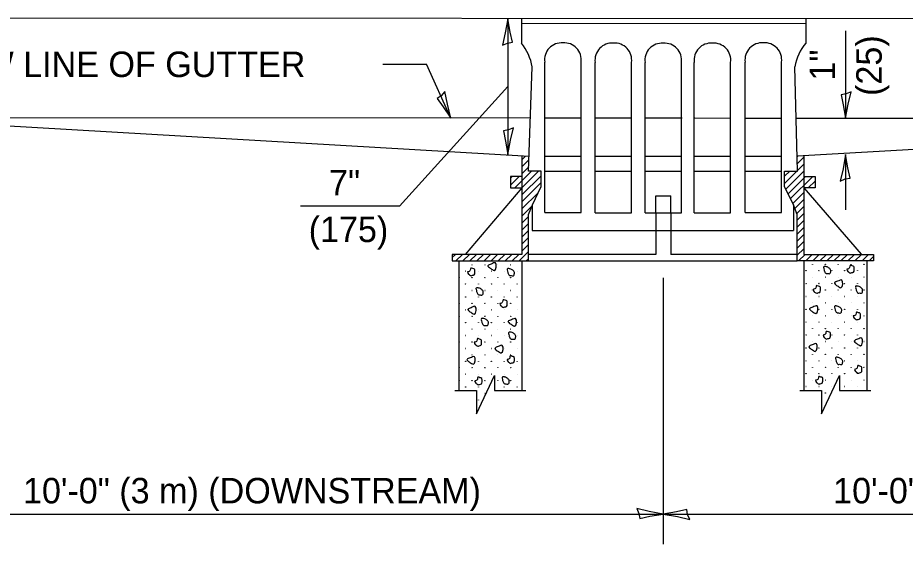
# Model space of a CAD drawing. Extents: x 99512 to 100192, y 99869 to 100309.
# Drawn here: x 99612.2 to 99695.8, y 100136.8 to 100186.4 of the extents above; entities that cross this region are included whole.
import ezdxf

# ---------------------------------------------------------------- set-up
doc = ezdxf.new("R2010")
doc.units = 0
for name, color, linetype in [('Alignment_EX_50 Centerline', 7, 'Continuous'), ('Design_PR_Back of Gutter or Curb line', 7, 'Continuous'), ('Design_PR_Roadway Dimensions', 7, 'Continuous'), ('Design_PR_Roadway Notes', 7, 'Continuous'), ('Drainage_PR_Adjustment Items', 7, 'Continuous'), ('Level 43', 7, 'Continuous'), ('Level 46', 7, 'Continuous'), ('Level 52', 7, 'Continuous'), ('Level 53', 7, 'Continuous'), ('Level 54', 7, 'Continuous'), ('Removal_Items', 7, 'Continuous')]:
    doc.layers.add(name, color=color, linetype=linetype)

msp = doc.modelspace()

# ---------------------------------------------------------------- linework, layer by layer
at = {"layer": 'Alignment_EX_50 Centerline'}
msp.add_line((99673.003, 100161.856), (99673.003, 100136.776), dxfattribs=at)
at = {"layer": 'Design_PR_Back of Gutter or Curb line'}
for p, q in [((99585.664, 100186.36), (99760.408, 100186.246)), ((99597.607, 100176.97), (99660.376, 100173.316)), ((99749.446, 100176.859), (99685.612, 100173.334)), ((99661.867, 100173.313), (99665.272, 100173.313)), ((99666.589, 100173.313), (99670.024, 100173.313)), ((99671.284, 100173.313), (99674.716, 100173.313)), ((99675.925, 100173.313), (99679.354, 100173.313)), ((99680.716, 100173.313), (99682.54, 100173.313)), ((99682.54, 100173.313), (99684.142, 100173.313))]:
    msp.add_line(p, q, dxfattribs=at)
at = {"layer": 'Design_PR_Roadway Notes'}
for p, q in [((99646.61, 100181.974), (99650.705, 100181.974)), ((99653.008, 100176.907), (99650.704, 100181.974)), ((99655.435, 100149.046), (99657.106, 100152.661)), ((99657.106, 100152.661), (99657.106, 100151.245)), ((99687.919, 100149.052), (99689.59, 100152.667)), ((99689.59, 100152.667), (99689.59, 100151.251)), ((99653.374, 100151.257), (99655.435, 100151.257)), ((99655.435, 100151.245), (99655.435, 100149.046)), ((99657.106, 100151.257), (99660.073, 100151.257)), ((99685.858, 100151.266), (99687.919, 100151.266)), ((99687.919, 100151.251), (99687.919, 100149.052)), ((99689.59, 100151.266), (99692.56, 100151.266))]:
    msp.add_line(p, q, dxfattribs=at)
msp.add_lwpolyline([(99652.449, 100179.399), (99652.096, 100179.015), (99651.71, 100178.753), (99652.294, 100177.955), (99653.008, 100176.907), (99652.677, 100178.221)], close=True, dxfattribs=at)
at = {"layer": 'Drainage_PR_Adjustment Items'}
for points in [[(99659.698, 100172.992), (99660.04, 100173.334)], [(99685.612, 100173.268), (99685.681, 100173.337)], [(99659.698, 100172.332), (99660.361, 100172.992)], [(99685.633, 100172.626), (99686.236, 100173.229)], [(99685.654, 100171.984), (99686.236, 100172.563)], [(99659.029, 100170.334), (99660.607, 100171.912)], [(99659.692, 100170.334), (99661.27, 100171.912)], [(99659.698, 100171.666), (99660.334, 100172.305)], [(99684.43, 100170.763), (99685.591, 100171.921)], [(99684.43, 100171.426), (99684.928, 100171.921)], [(99684.55, 100170.217), (99686.236, 100171.9)], [(99658.633, 100170.601), (99659.437, 100171.408)], [(99658.633, 100171.264), (99658.777, 100171.408)], [(99659.698, 100169.68), (99661.501, 100171.48), (99661.507, 100171.486)], [(99659.698, 100169.014), (99661.492, 100170.805), (99661.507, 100170.823)], [(99684.766, 100169.77), (99686.41, 100171.414)], [(99684.982, 100169.323), (99687.076, 100171.414)], [(99686.665, 100170.346), (99687.304, 100170.982)], [(99659.698, 100168.351), (99661.234, 100169.887)], [(99685.198, 100168.873), (99686.239, 100169.914)], [(99685.393, 100168.408), (99686.239, 100169.254)], [(99659.698, 100167.688), (99660.634, 100168.624)], [(99685.582, 100167.934), (99686.239, 100168.588)], [(99659.698, 100167.022), (99660.319, 100167.646)], [(99685.618, 100167.304), (99686.239, 100167.925)], [(99659.698, 100166.362), (99660.319, 100166.983)], [(99685.618, 100166.641), (99686.239, 100167.265)], [(99659.701, 100165.699), (99660.319, 100166.32)], [(99685.618, 100165.978), (99686.239, 100166.599)], [(99685.618, 100165.315), (99686.239, 100165.936)], [(99659.701, 100165.036), (99660.319, 100165.657)], [(99659.701, 100164.373), (99660.322, 100164.994)], [(99685.618, 100164.652), (99686.239, 100165.276)], [(99659.443, 100163.452), (99660.322, 100164.331)], [(99685.618, 100163.989), (99686.239, 100164.61)], [(99653.134, 100163.776), (99653.431, 100164.073)], [(99653.473, 100163.452), (99654.094, 100164.073)], [(99654.136, 100163.452), (99654.757, 100164.073)], [(99654.799, 100163.452), (99655.42, 100164.073)], [(99655.462, 100163.452), (99656.083, 100164.073)], [(99656.128, 100163.452), (99656.749, 100164.073)], [(99656.788, 100163.452), (99657.409, 100164.073)], [(99657.454, 100163.452), (99658.075, 100164.073)], [(99658.114, 100163.452), (99658.738, 100164.073)], [(99658.78, 100163.452), (99659.401, 100164.073)], [(99660.106, 100163.452), (99660.322, 100163.668)], [(99685.753, 100163.458), (99686.374, 100164.079)], [(99686.416, 100163.458), (99687.034, 100164.079)], [(99687.079, 100163.458), (99687.7, 100164.079)], [(99687.742, 100163.458), (99688.363, 100164.079)], [(99688.405, 100163.458), (99689.026, 100164.079)], [(99689.068, 100163.458), (99689.689, 100164.079)], [(99689.731, 100163.458), (99690.352, 100164.079)], [(99690.394, 100163.458), (99691.018, 100164.079)], [(99691.057, 100163.458), (99691.678, 100164.079)], [(99691.723, 100163.458), (99692.344, 100164.079)], [(99692.383, 100163.458), (99692.806, 100163.881)]]:
    msp.add_lwpolyline(points, dxfattribs=at)
at = {"layer": 'Level 43'}
for p, q in [((99658.378, 100186.264), (99658.378, 100173.496)), ((99690.175, 100185.129), (99690.175, 100176.895)), ((99658.379, 100179.88), (99648.166, 100168.631)), ((99690.175, 100173.475), (99690.175, 100168.271)), ((99648.166, 100168.631), (99638.859, 100168.631)), ((99597.647, 100139.623), (99673.004, 100139.623)), ((99673.004, 100139.623), (99749.465, 100139.623))]:
    msp.add_line(p, q, dxfattribs=at)
for points in [[(99657.855, 100183.764), (99658.335, 100183.968), (99658.796, 100184.046), (99658.595, 100185.014), (99658.378, 100186.264), (99658.135, 100184.93)], [(99690.698, 100179.394), (99690.217, 100179.191), (99689.757, 100179.112), (99689.959, 100178.145), (99690.175, 100176.895), (99690.417, 100178.228)], [(99658.901, 100175.996), (99658.421, 100175.792), (99657.96, 100175.714), (99658.161, 100174.746), (99658.378, 100173.496), (99658.621, 100174.83)], [(99689.652, 100170.976), (99690.133, 100171.179), (99690.593, 100171.258), (99690.391, 100172.225), (99690.175, 100173.475), (99689.933, 100172.142)], [(99670.503, 100140.146), (99670.707, 100139.666), (99670.785, 100139.205), (99671.753, 100139.406), (99673.003, 100139.623), (99671.669, 100139.866)], [(99675.503, 100139.1), (99675.299, 100139.58), (99675.221, 100140.041), (99674.253, 100139.84), (99673.003, 100139.623), (99674.337, 100139.38)]]:
    msp.add_lwpolyline(points, close=True, dxfattribs=at)
at = {"layer": 'Level 46'}
for p, q in [((99597.607, 100176.97), (99660.493, 100176.928)), ((99661.843, 100176.928), (99665.272, 100176.928)), ((99666.598, 100176.925), (99670.021, 100176.925)), ((99671.293, 100176.922), (99674.785, 100176.919)), ((99675.973, 100176.919), (99679.363, 100176.916)), ((99680.719, 100176.916), (99684.145, 100176.913)), ((99685.528, 100176.91), (99760.366, 100176.865))]:
    msp.add_line(p, q, dxfattribs=at)
at = {"layer": 'Level 52'}
for p, q in [((99659.653, 100186.312), (99659.653, 100183.96)), ((99659.653, 100185.823), (99686.416, 100185.844)), ((99686.416, 100186.294), (99686.416, 100183.981)), ((99660.322, 100171.912), (99660.664, 100181.728)), ((99661.843, 100168.006), (99661.843, 100182.178)), ((99665.272, 100168.006), (99665.272, 100182.178)), ((99666.592, 100167.982), (99666.592, 100182.154)), ((99670.021, 100167.982), (99670.021, 100182.154)), ((99671.287, 100167.976), (99671.287, 100182.148)), ((99674.716, 100167.976), (99674.716, 100182.148)), ((99675.922, 100167.982), (99675.922, 100182.154)), ((99679.351, 100167.982), (99679.351, 100182.154)), ((99680.716, 100168.009), (99680.716, 100182.181)), ((99684.145, 100174.621), (99684.145, 100182.181)), ((99685.657, 100171.921), (99685.405, 100181.749)), ((99684.145, 100168.009), (99684.145, 100174.603)), ((99659.698, 100173.352), (99659.698, 100171.408)), ((99686.236, 100173.364), (99686.236, 100171.414)), ((99661.507, 100171.912), (99660.322, 100171.912)), ((99661.507, 100170.454), (99661.507, 100171.912)), ((99661.843, 100171.912), (99665.278, 100171.915)), ((99666.622, 100171.915), (99670.03, 100171.918)), ((99671.281, 100171.918), (99674.731, 100171.918)), ((99675.931, 100171.918), (99679.354, 100171.918)), ((99680.722, 100171.921), (99684.13, 100171.921)), ((99684.43, 100170.46), (99684.43, 100171.921)), ((99684.43, 100171.921), (99685.657, 100171.921)), ((99659.698, 100171.408), (99658.633, 100171.408)), ((99658.633, 100171.408), (99658.633, 100170.334)), ((99659.698, 100171.408), (99659.698, 100170.334)), ((99686.236, 100171.414), (99686.236, 100170.343)), ((99686.236, 100171.414), (99687.304, 100171.414)), ((99687.304, 100171.414), (99687.304, 100170.343)), ((99659.704, 100170.334), (99654.343, 100164.067)), ((99658.633, 100170.334), (99659.698, 100170.334)), ((99659.698, 100170.334), (99659.698, 100164.073)), ((99660.679, 100168.735), (99661.507, 100170.454)), ((99685.258, 100168.741), (99684.43, 100170.46)), ((99686.236, 100170.343), (99691.627, 100164.1)), ((99687.304, 100170.343), (99686.236, 100170.343)), ((99686.236, 100170.343), (99686.239, 100164.079)), ((99672.298, 100169.59), (99673.705, 100169.59)), ((99672.298, 100167.976), (99672.298, 100169.59)), ((99673.705, 100167.976), (99673.705, 100169.59)), ((99660.322, 100167.835), (99660.679, 100168.735)), ((99660.658, 100168.681), (99660.655, 100166.32)), ((99685.258, 100168.741), (99685.258, 100166.32)), ((99685.618, 100167.844), (99685.258, 100168.741)), ((99660.322, 100163.452), (99660.322, 100167.835)), ((99661.843, 100168.006), (99665.272, 100168.006)), ((99666.592, 100167.982), (99670.021, 100167.982)), ((99671.287, 100167.976), (99674.716, 100167.976)), ((99672.298, 100167.976), (99672.298, 100164.076)), ((99673.705, 100167.976), (99673.705, 100164.076)), ((99675.922, 100167.982), (99679.351, 100167.982)), ((99680.716, 100168.009), (99682.54, 100168.009)), ((99682.54, 100168.009), (99684.145, 100168.009)), ((99685.618, 100163.458), (99685.618, 100167.844)), ((99660.655, 100166.32), (99682.54, 100166.32)), ((99682.54, 100166.32), (99685.258, 100166.32)), ((99659.698, 100164.073), (99653.134, 100164.07)), ((99653.134, 100164.073), (99653.134, 100163.452)), ((99653.134, 100163.452), (99660.322, 100163.452)), ((99653.749, 100163.452), (99653.749, 100151.257)), ((99659.698, 100163.452), (99659.698, 100151.257)), ((99660.322, 100163.452), (99685.618, 100163.458)), ((99672.298, 100164.076), (99660.328, 100164.073)), ((99685.633, 100164.079), (99673.705, 100164.076)), ((99692.806, 100163.458), (99685.618, 100163.458)), ((99686.236, 100163.458), (99686.236, 100151.266)), ((99686.239, 100164.079), (99692.806, 100164.079)), ((99692.182, 100163.458), (99692.182, 100151.266)), ((99692.806, 100164.079), (99692.806, 100163.458))]:
    msp.add_line(p, q, dxfattribs=at)
for centre, radius, start, end in [((99655.957, 100180.941), 4.774, 9.49507, 39.23967), ((99663.43, 100182.394), 1.601, 85.40082, 187.76628), ((99663.687, 100182.394), 1.601, 352.23372, 94.59918), ((99668.179, 100182.371), 1.601, 85.40082, 187.76628), ((99668.436, 100182.371), 1.601, 352.23372, 94.59918), ((99672.875, 100182.364), 1.601, 85.40082, 187.76628), ((99673.131, 100182.364), 1.601, 352.23372, 94.59918), ((99677.509, 100182.369), 1.601, 85.40082, 187.76628), ((99677.765, 100182.369), 1.601, 352.23372, 94.59918), ((99682.302, 100182.398), 1.601, 85.40082, 187.76628), ((99682.559, 100182.398), 1.601, 352.23372, 94.59918), ((99690.115, 100180.962), 4.774, 140.76033, 170.50493)]:
    msp.add_arc(centre, radius, start, end, dxfattribs=at)
at = {"layer": 'Level 53'}
for p, q in [((99659.698, 100173.352), (99659.698, 100173.352)), ((99659.698, 100173.352), (99659.698, 100173.352)), ((99659.698, 100173.352), (99659.698, 100173.352)), ((99660.376, 100173.316), (99660.376, 100173.316)), ((99660.322, 100171.912), (99660.322, 100171.912)), ((99661.486, 100170.454), (99661.486, 100170.454)), ((99661.486, 100170.454), (99661.486, 100170.454)), ((99660.322, 100167.835), (99660.322, 100167.835)), ((99653.134, 100164.073), (99653.134, 100164.073)), ((99660.322, 100163.452), (99660.322, 100163.452))]:
    msp.add_line(p, q, dxfattribs=at)
at = {"layer": 'Level 54'}
for points in [[(99656.488, 100162.978), (99656.632, 100162.828), (99656.914, 100162.645), (99657.088, 100162.561), (99657.196, 100163.278), (99656.797, 100163.161), (99656.494, 100163.002), (99656.479, 100162.972)], [(99654.574, 100162.426), (99654.673, 100162.216), (99654.772, 100162.153), (99654.925, 100162.066), (99655.036, 100162.105), (99655.21, 100162.153), (99655.27, 100162.345), (99655.276, 100162.528), (99655.24, 100162.675), (99655.078, 100162.732), (99654.883, 100162.789), (99654.829, 100162.573), (99654.583, 100162.426)], [(99658.321, 100162.609), (99658.366, 100162.381), (99658.402, 100162.276), (99658.477, 100162.147), (99658.564, 100162.072), (99658.684, 100162.078), (99658.858, 100162.054), (99658.936, 100162.099), (99658.981, 100162.222), (99658.987, 100162.366), (99658.945, 100162.48), (99658.849, 100162.576), (99658.726, 100162.657), (99658.573, 100162.714), (99658.477, 100162.732), (99658.372, 100162.732), (99658.309, 100162.669), (99658.312, 100162.618)], [(99688.111, 100162.813), (99688.156, 100162.585), (99688.192, 100162.48), (99688.267, 100162.351), (99688.354, 100162.276), (99688.474, 100162.282), (99688.648, 100162.258), (99688.726, 100162.303), (99688.771, 100162.426), (99688.777, 100162.57), (99688.735, 100162.684), (99688.636, 100162.78), (99688.513, 100162.861), (99688.363, 100162.918), (99688.267, 100162.936), (99688.162, 100162.936), (99688.096, 100162.873), (99688.102, 100162.822)], [(99690.295, 100162.678), (99690.394, 100162.468), (99690.493, 100162.402), (99690.646, 100162.315), (99690.757, 100162.357), (99690.934, 100162.402), (99690.991, 100162.597), (99690.997, 100162.78), (99690.961, 100162.924), (99690.799, 100162.981), (99690.607, 100163.041), (99690.553, 100162.825), (99690.304, 100162.678)], [(99689.119, 100161.355), (99689.263, 100161.205), (99689.545, 100161.022), (99689.719, 100160.938), (99689.824, 100161.655), (99689.428, 100161.538), (99689.122, 100161.379), (99689.11, 100161.352)], [(99655.387, 100160.797), (99655.432, 100160.569), (99655.468, 100160.467), (99655.543, 100160.335), (99655.63, 100160.26), (99655.75, 100160.266), (99655.924, 100160.242), (99656.002, 100160.29), (99656.047, 100160.413), (99656.053, 100160.554), (99656.011, 100160.668), (99655.912, 100160.764), (99655.789, 100160.848), (99655.639, 100160.902), (99655.543, 100160.92), (99655.438, 100160.92), (99655.372, 100160.857), (99655.378, 100160.806)], [(99687.109, 100160.773), (99687.211, 100160.563), (99687.307, 100160.5), (99687.463, 100160.41), (99687.574, 100160.452), (99687.748, 100160.5), (99687.808, 100160.692), (99687.811, 100160.875), (99687.775, 100161.022), (99687.613, 100161.076), (99687.421, 100161.136), (99687.367, 100160.92), (99687.121, 100160.773)], [(99691.108, 100160.971), (99691.156, 100160.743), (99691.192, 100160.638), (99691.264, 100160.509), (99691.354, 100160.434), (99691.471, 100160.44), (99691.645, 100160.416), (99691.723, 100160.461), (99691.768, 100160.584), (99691.774, 100160.728), (99691.732, 100160.842), (99691.636, 100160.938), (99691.513, 100161.019), (99691.36, 100161.076), (99691.264, 100161.094), (99691.159, 100161.094), (99691.096, 100161.031), (99691.102, 100160.98)], [(99654.598, 100158.871), (99654.742, 100158.721), (99655.024, 100158.538), (99655.201, 100158.454), (99655.306, 100159.171), (99654.907, 100159.054), (99654.604, 100158.895), (99654.592, 100158.868)], [(99657.616, 100159.444), (99657.718, 100159.234), (99657.814, 100159.171), (99657.97, 100159.084), (99658.081, 100159.123), (99658.255, 100159.171), (99658.315, 100159.363), (99658.318, 100159.546), (99658.282, 100159.693), (99658.12, 100159.75), (99657.928, 100159.807), (99657.874, 100159.591), (99657.628, 100159.444)], [(99686.776, 100158.919), (99686.92, 100158.769), (99687.202, 100158.586), (99687.379, 100158.502), (99687.484, 100159.219), (99687.085, 100159.102), (99686.782, 100158.943), (99686.77, 100158.916)], [(99689.14, 100159.096), (99689.188, 100158.868), (99689.224, 100158.766), (99689.299, 100158.634), (99689.386, 100158.559), (99689.503, 100158.565), (99689.68, 100158.541), (99689.755, 100158.589), (99689.803, 100158.712), (99689.806, 100158.853), (99689.767, 100158.97), (99689.668, 100159.063), (99689.545, 100159.147), (99689.392, 100159.204), (99689.299, 100159.222), (99689.194, 100159.222), (99689.128, 100159.156), (99689.134, 100159.105)], [(99690.889, 100158.274), (99690.988, 100158.064), (99691.087, 100158.001), (99691.24, 100157.914), (99691.351, 100157.953), (99691.525, 100158.001), (99691.585, 100158.193), (99691.591, 100158.376), (99691.555, 100158.523), (99691.393, 100158.58), (99691.198, 100158.637), (99691.144, 100158.421), (99690.898, 100158.274)], [(99655.87, 100157.926), (99655.915, 100157.698), (99655.951, 100157.593), (99656.026, 100157.464), (99656.113, 100157.389), (99656.233, 100157.392), (99656.407, 100157.371), (99656.485, 100157.416), (99656.53, 100157.539), (99656.536, 100157.68), (99656.494, 100157.797), (99656.398, 100157.893), (99656.272, 100157.974), (99656.122, 100158.031), (99656.026, 100158.049), (99655.921, 100158.049), (99655.858, 100157.986), (99655.861, 100157.932)], [(99658.393, 100157.734), (99658.537, 100157.581), (99658.819, 100157.398), (99658.993, 100157.317), (99659.098, 100158.031), (99658.702, 100157.914), (99658.396, 100157.755), (99658.384, 100157.728)], [(99658.447, 100156.63), (99658.492, 100156.402), (99658.528, 100156.297), (99658.603, 100156.168), (99658.69, 100156.093), (99658.81, 100156.096), (99658.984, 100156.075), (99659.062, 100156.12), (99659.107, 100156.243), (99659.113, 100156.384), (99659.071, 100156.501), (99658.972, 100156.597), (99658.849, 100156.678), (99658.699, 100156.735), (99658.603, 100156.753), (99658.498, 100156.753), (99658.432, 100156.69), (99658.438, 100156.636)], [(99688.048, 100156.465), (99688.147, 100156.252), (99688.246, 100156.189), (99688.399, 100156.102), (99688.51, 100156.144), (99688.684, 100156.189), (99688.744, 100156.381), (99688.75, 100156.564), (99688.714, 100156.711), (99688.552, 100156.768), (99688.357, 100156.828), (99688.303, 100156.612), (99688.057, 100156.465)], [(99655.198, 100155.793), (99655.297, 100155.58), (99655.396, 100155.517), (99655.549, 100155.43), (99655.66, 100155.472), (99655.834, 100155.517), (99655.894, 100155.709), (99655.9, 100155.892), (99655.864, 100156.039), (99655.702, 100156.096), (99655.507, 100156.156), (99655.453, 100155.94), (99655.207, 100155.793)], [(99690.991, 100155.892), (99691.135, 100155.739), (99691.42, 100155.556), (99691.594, 100155.475), (99691.699, 100156.189), (99691.3, 100156.075), (99690.997, 100155.916), (99690.985, 100155.886)], [(99657.142, 100155.202), (99657.286, 100155.052), (99657.571, 100154.869), (99657.745, 100154.788), (99657.85, 100155.502), (99657.451, 100155.385), (99657.148, 100155.226), (99657.136, 100155.199)], [(99686.713, 100155.361), (99686.857, 100155.208), (99687.142, 100155.025), (99687.316, 100154.944), (99687.421, 100155.658), (99687.022, 100155.544), (99686.719, 100155.382), (99686.707, 100155.355)], [(99654.52, 100154.14), (99654.664, 100153.99), (99654.946, 100153.807), (99655.123, 100153.726), (99655.228, 100154.44), (99654.829, 100154.323), (99654.526, 100154.164), (99654.514, 100154.137)], [(99658.288, 100154.167), (99658.39, 100153.957), (99658.486, 100153.894), (99658.642, 100153.804), (99658.75, 100153.846), (99658.927, 100153.894), (99658.984, 100154.086), (99658.99, 100154.269), (99658.954, 100154.416), (99658.792, 100154.47), (99658.6, 100154.53), (99658.546, 100154.314), (99658.3, 100154.167)], [(99689.236, 100154.257), (99689.281, 100154.029), (99689.317, 100153.927), (99689.392, 100153.795), (99689.479, 100153.72), (99689.596, 100153.726), (99689.773, 100153.702), (99689.848, 100153.75), (99689.896, 100153.873), (99689.902, 100154.014), (99689.86, 100154.128), (99689.761, 100154.224), (99689.638, 100154.308), (99689.488, 100154.362), (99689.392, 100154.38), (99689.287, 100154.38), (99689.221, 100154.317), (99689.227, 100154.266)], [(99691.012, 100153.249), (99691.114, 100153.036), (99691.21, 100152.973), (99691.366, 100152.886), (99691.477, 100152.928), (99691.651, 100152.973), (99691.711, 100153.165), (99691.714, 100153.348), (99691.678, 100153.495), (99691.516, 100153.552), (99691.324, 100153.612), (99691.27, 100153.396), (99691.024, 100153.249)], [(99655.243, 100152.154), (99655.345, 100151.944), (99655.441, 100151.878), (99655.597, 100151.791), (99655.708, 100151.833), (99655.882, 100151.878), (99655.942, 100152.073), (99655.945, 100152.256), (99655.909, 100152.4), (99655.747, 100152.457), (99655.555, 100152.517), (99655.501, 100152.301), (99655.255, 100152.154)], [(99657.838, 100152.415), (99657.883, 100152.184), (99657.919, 100152.082), (99657.994, 100151.95), (99658.081, 100151.878), (99658.198, 100151.881), (99658.375, 100151.86), (99658.45, 100151.905), (99658.498, 100152.028), (99658.504, 100152.169), (99658.462, 100152.286), (99658.363, 100152.382), (99658.24, 100152.463), (99658.09, 100152.52), (99657.994, 100152.538), (99657.889, 100152.538), (99657.823, 100152.472), (99657.829, 100152.421)], [(99687.328, 100152.217), (99687.43, 100152.007), (99687.526, 100151.944), (99687.682, 100151.854), (99687.79, 100151.896), (99687.967, 100151.944), (99688.024, 100152.136), (99688.03, 100152.319), (99687.994, 100152.466), (99687.832, 100152.52), (99687.64, 100152.58), (99687.586, 100152.364), (99687.34, 100152.217)]]:
    msp.add_spline(points, degree=3, dxfattribs=at)
at = {"layer": 'Removal_Items'}
for centre in [(99653.789, 100163.097), (99654.395, 100162.491), (99655.001, 100163.097), (99655.607, 100162.491), (99656.213, 100163.097), (99656.82, 100162.491), (99657.426, 100163.097), (99658.032, 100162.491), (99658.638, 100163.097), (99659.244, 100162.491), (99686.451, 100162.537), (99687.057, 100163.143), (99687.663, 100162.537), (99688.269, 100163.143), (99688.875, 100162.537), (99689.481, 100163.143), (99690.087, 100162.537), (99690.693, 100163.143), (99691.299, 100162.537), (99691.906, 100163.143), (99653.789, 100161.885), (99655.001, 100161.885), (99656.213, 100161.885), (99657.426, 100161.885), (99658.638, 100161.885), (99687.057, 100161.931), (99688.269, 100161.931), (99689.481, 100161.931), (99690.693, 100161.931), (99691.906, 100161.931), (99654.395, 100161.279), (99655.607, 100161.279), (99656.82, 100161.279), (99658.032, 100161.279), (99659.244, 100161.279), (99686.451, 100161.325), (99687.663, 100161.325), (99688.875, 100161.325), (99690.087, 100161.325), (99691.299, 100161.325), (99653.789, 100160.673), (99654.395, 100160.067), (99655.001, 100160.673), (99655.607, 100160.067), (99656.213, 100160.673), (99656.82, 100160.067), (99657.426, 100160.673), (99658.032, 100160.067), (99658.638, 100160.673), (99659.244, 100160.067), (99686.451, 100160.112), (99687.057, 100160.718), (99687.663, 100160.112), (99688.269, 100160.718), (99688.875, 100160.112), (99689.481, 100160.718), (99690.087, 100160.112), (99690.693, 100160.718), (99691.299, 100160.112), (99691.906, 100160.718), (99653.789, 100159.46), (99655.001, 100159.46), (99656.213, 100159.46), (99657.426, 100159.46), (99658.638, 100159.46), (99687.057, 100159.506), (99688.269, 100159.506), (99689.481, 100159.506), (99690.693, 100159.506), (99691.906, 100159.506), (99653.789, 100158.248), (99654.395, 100158.854), (99655.001, 100158.248), (99655.607, 100158.854), (99656.213, 100158.248), (99656.82, 100158.854), (99657.426, 100158.248), (99658.032, 100158.854), (99658.638, 100158.248), (99659.244, 100158.854), (99686.451, 100158.9), (99687.057, 100158.294), (99687.663, 100158.9), (99688.269, 100158.294), (99688.875, 100158.9), (99689.481, 100158.294), (99690.087, 100158.9), (99690.693, 100158.294), (99691.299, 100158.9), (99691.906, 100158.294), (99654.395, 100157.642), (99655.607, 100157.642), (99656.82, 100157.642), (99658.032, 100157.642), (99659.244, 100157.642), (99686.451, 100157.688), (99687.663, 100157.688), (99688.875, 100157.688), (99690.087, 100157.688), (99691.299, 100157.688), (99653.789, 100157.036), (99655.001, 100157.036), (99656.213, 100157.036), (99657.426, 100157.036), (99658.638, 100157.036), (99687.057, 100157.082), (99688.269, 100157.082), (99689.481, 100157.082), (99690.693, 100157.082), (99691.906, 100157.082), (99653.789, 100155.824), (99654.395, 100156.43), (99655.001, 100155.824), (99655.607, 100156.43), (99656.213, 100155.824), (99656.82, 100156.43), (99657.426, 100155.824), (99658.032, 100156.43), (99658.638, 100155.824), (99659.244, 100156.43), (99686.451, 100156.476), (99687.057, 100155.87), (99687.663, 100156.476), (99688.269, 100155.87), (99688.875, 100156.476), (99689.481, 100155.87), (99690.087, 100156.476), (99690.693, 100155.87), (99691.299, 100156.476), (99691.906, 100155.87), (99654.395, 100155.218), (99655.607, 100155.218), (99656.82, 100155.218), (99658.032, 100155.218), (99659.244, 100155.218), (99686.451, 100155.264), (99687.663, 100155.264), (99688.875, 100155.264), (99690.087, 100155.264), (99691.299, 100155.264), (99653.789, 100154.612), (99655.001, 100154.612), (99656.213, 100154.612), (99657.426, 100154.612), (99658.638, 100154.612), (99687.057, 100154.658), (99688.269, 100154.658), (99689.481, 100154.658), (99690.693, 100154.658), (99691.906, 100154.658), (99653.789, 100153.4), (99654.395, 100154.006), (99655.001, 100153.4), (99655.607, 100154.006), (99656.213, 100153.4), (99656.82, 100154.006), (99657.426, 100153.4), (99658.032, 100154.006), (99658.638, 100153.4), (99659.244, 100154.006), (99686.451, 100154.051), (99687.057, 100153.445), (99687.663, 100154.051), (99688.269, 100153.445), (99688.875, 100154.051), (99689.481, 100153.445), (99690.087, 100154.051), (99690.693, 100153.445), (99691.299, 100154.051), (99691.906, 100153.445), (99654.395, 100152.793), (99655.607, 100152.793), (99656.82, 100152.793), (99658.032, 100152.793), (99659.244, 100152.793), (99686.451, 100152.839), (99687.663, 100152.839), (99688.875, 100152.839), (99690.087, 100152.839), (99691.299, 100152.839), (99653.789, 100152.187), (99654.395, 100151.581), (99655.001, 100152.187), (99655.607, 100151.581), (99656.213, 100152.187), (99657.426, 100152.187), (99658.032, 100151.581), (99658.638, 100152.187), (99659.244, 100151.581), (99686.451, 100151.627), (99687.057, 100152.233), (99687.663, 100151.627), (99688.269, 100152.233), (99688.875, 100151.627), (99690.087, 100151.627), (99690.693, 100152.233), (99691.299, 100151.627), (99691.906, 100152.233), (99656.213, 100150.975), (99688.269, 100151.021), (99655.607, 100150.369)]:
    msp.add_circle(centre, 0.00857, dxfattribs=at)

# ---------------------------------------------------------------- texts
at = {"layer": 'Design_PR_Roadway Dimensions'}
for s, p in [('(25)', (99693.577, 100178.998)), ('1"', (99689.177, 100180.443))]:
    msp.add_text(s, height=2.4, rotation=90, dxfattribs=at).set_placement(p)
for s, p in [('7"', (99641.538, 100169.633)), ('(175)', (99639.62, 100165.233)), ('10\'-0" (3 m) (DOWNSTREAM)', (99612.719, 100140.625)), ('10\'-0" (3 m) (UPSTREAM)', (99689.004, 100140.625))]:
    msp.add_text(s, height=2.4, dxfattribs=at).set_placement(p)
at = {"layer": 'Design_PR_Roadway Notes'}
msp.add_text('NORMAL FLOW LINE OF GUTTER', height=2.4, dxfattribs=at).set_placement((99587.952, 100180.776))

doc.saveas('drawing.dxf')
